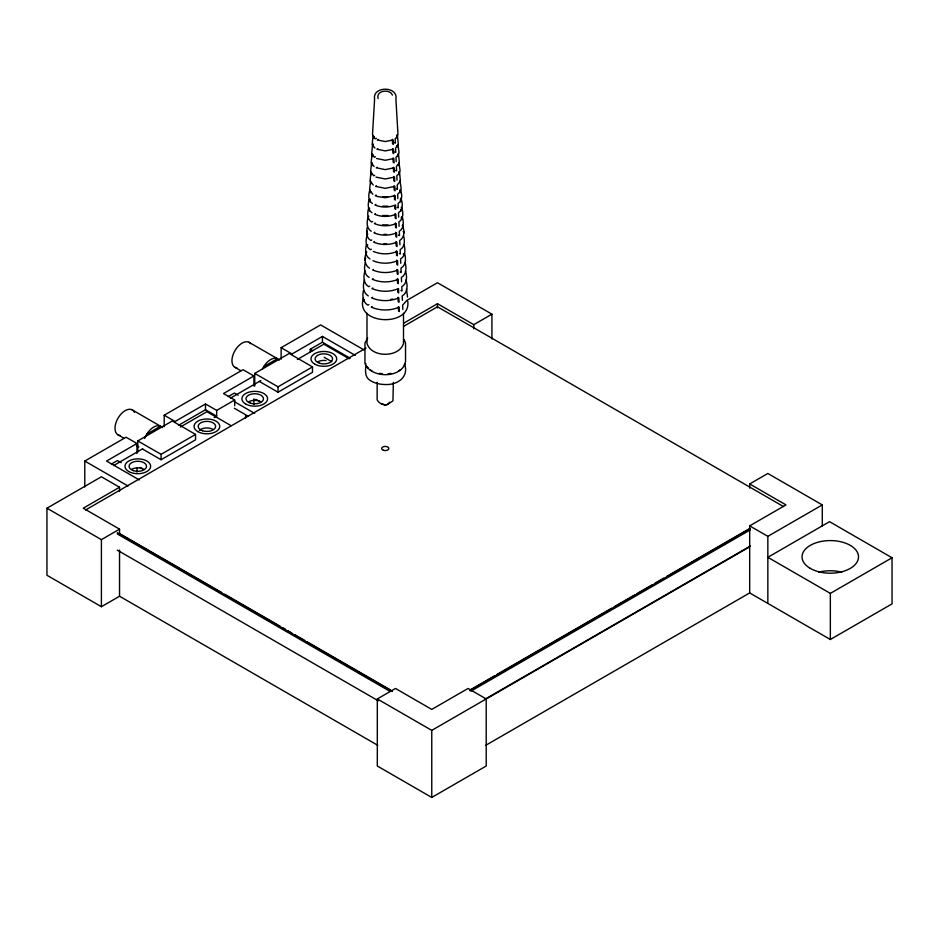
<?xml version="1.0" encoding="UTF-8"?>
<svg xmlns="http://www.w3.org/2000/svg" width="939" height="939" viewBox="0 0 939 939"><rect width="100%" height="100%" fill="white"/><g stroke="black" fill="none" stroke-linecap="round" stroke-linejoin="round"><path stroke-width="1.41" d="M404.627 253.553C406.082 258.612 406.071 265.15 400.965 268.19L401.164 272.545L400.143 272.064M369.332 210.864L369.497 208.024M370.025 198.974L369.86 201.815L370.083 200.324M372.161 162.776L371.985 165.616L372.184 164.325M373.112 146.836L373.276 144.007M372.677 154.09L372.525 156.567L372.701 155.334M363.44 290.597C362.231 295.867 362.759 302.135 367.865 305.152L368.886 304.682M364.015 301.36L364.203 299.705M371.457 174.666L371.656 173.328M370.928 183.715L371.128 182.33M370.4 192.765L370.612 191.321M368.98 199.667C367.935 204.15 367.395 209.996 372.008 212.742M368.464 208.646C367.384 213.188 366.903 219.21 371.598 221.98L372.619 221.51M367.431 226.604C366.187 231.393 365.893 237.567 370.764 240.466L371.785 239.997M366.386 244.563C365.142 249.539 364.848 255.96 369.943 258.953M367.255 246.276L367.665 244.739M365.353 262.533C364.003 267.685 363.851 274.341 369.109 277.428M404.298 365.13L404.744 363.452M373.64 137.822L374.074 136.542M365.06 270.984C363.182 276.312 363.264 283.425 368.698 286.677L369.708 286.207M364.555 279.951C362.618 285.386 362.747 292.616 368.276 295.914M363.534 297.886C353.933 324.882 411.165 327.617 407.784 301.36M373.018 135.991L372.184 144.547L374.919 148.045M372.513 144.935L371.668 153.644L374.497 157.294L375.518 156.813M372.008 153.879L371.14 162.752L374.086 166.532M371.515 162.834L370.612 171.849L373.675 175.769L374.684 175.3M371.011 171.778L370.095 180.957L373.252 185.018M370.506 180.722L369.567 190.054L372.842 194.256M370.001 189.678C368.346 194.127 367.701 200.594 372.431 203.493M368.734 216.158C366.48 220.888 366.093 228.083 371.187 231.229M367.748 234.034C365.318 238.952 365.071 246.452 370.353 249.704L371.375 249.234M366.75 251.898C364.039 257.028 364.05 264.81 369.52 268.19M406.728 300.539L402.631 305.152L402.819 309.506M367.665 338.04L364.966 343.028L364.954 363.416C370.752 378.757 402.315 378.628 405.531 361.738L405.531 343.111L404.204 339.695M388.863 403.57C385.131 406.517 378.957 403.77 377.149 399.838L377.149 382.337M378.1 139.348L377.29 139.934L385.248 141.554L393.206 139.934L393.359 144.313L392.549 143.726L392.385 139.348M377.771 148.644L376.95 149.231L385.248 150.909L393.535 149.231L393.699 153.597L392.878 153.01L392.725 148.644M377.102 167.212L376.293 167.799L385.248 169.619L394.204 167.799L394.357 172.177L393.547 171.591L393.382 167.212M376.445 185.793L375.623 186.38L385.248 188.34L394.873 186.38L395.026 190.758L394.216 190.171L394.051 185.793M376.105 195.077L375.295 195.676L377.525 196.533L385.248 197.695L395.202 195.676L395.354 200.042L394.544 199.455L394.392 195.077M375.776 204.373L374.954 204.96C381.422 207.742 389.075 207.742 395.542 204.96L395.695 209.327L394.873 208.74L394.767 205.829M375.447 213.658L374.626 214.245C381.304 217.132 389.192 217.132 395.871 214.245L396.023 218.623L395.213 218.036L395.049 213.658M375.107 222.954L374.297 223.541C381.175 226.51 389.321 226.51 396.199 223.541L396.364 227.907L395.542 227.32L395.389 222.954M374.778 232.238L373.957 232.825C381.046 235.889 389.439 235.889 396.54 232.825L396.692 237.203L395.871 236.605L395.718 232.238M374.438 241.523L373.628 242.121C380.929 245.267 389.568 245.267 396.868 242.121L397.021 246.488L396.211 245.901L396.047 241.523M373.44 269.399L372.63 269.986C380.553 273.402 389.931 273.402 397.866 269.986L398.019 274.352L397.209 273.765L397.044 269.399M373.112 278.683L372.29 279.27C380.436 282.78 390.061 282.78 398.195 279.27L398.359 283.637L397.537 283.05L397.385 278.683M372.783 287.968L371.961 288.555C380.307 292.17 390.19 292.17 398.535 288.555L398.688 292.933L397.866 292.346L397.772 289.435M372.443 297.264L371.633 297.851C380.178 301.548 390.307 301.548 398.864 297.851L399.016 302.217L398.206 301.63L398.042 297.264M372.114 306.548L371.292 307.135C380.06 310.926 390.436 310.926 399.192 307.135L399.357 311.513L398.535 310.926L398.382 306.548M398.512 370.882L400.495 369.649M146.789 434.182L160.487 426.2L161.473 426.811A14.378 8.298 -60 0 1 162.294 427.668M263.73 366.668L277.428 358.686L278.413 359.297A14.378 8.298 -60 0 1 279.235 360.142M137.798 452.14L137.798 440.931L172.283 420.977L195.558 434.428L195.558 439.828L161.074 459.734L142.411 448.959M254.739 386.023L254.739 373.417L289.224 353.463L312.499 366.903L312.499 372.314L278.026 392.22L259.352 381.445M84.792 486.989L84.792 461.049L126.084 437.21L136.965 443.501L136.965 453.502M164.196 426.729L164.196 415.202L243.025 369.696L253.917 375.987L253.917 385.988M281.137 359.214L281.137 347.688L320.61 324.894L363.874 349.871M136.965 443.501L106.565 461.049L139.254 479.923M234.691 405.789L234.691 399.991L216.674 410.402L205.488 403.946L175.088 421.494L164.196 415.202M253.917 375.987L223.505 393.535L234.691 399.991M355.259 355.376L322.429 336.42L292.029 353.98L281.137 347.688M111.412 464.054L117.457 460.556L121.19 462.704M178.516 425.308L205.488 409.733L216.674 416.188L216.674 410.402M228.353 396.54L234.398 393.042L238.13 395.19M310.246 352.102L310.246 349.249L322.429 342.219L350.212 358.252M113.654 465.556L142.634 448.819M180.441 426.999L206.897 411.716L230.971 425.613M230.595 398.042L260.842 380.577M297.381 359.484L323.849 344.202L349.179 358.827M377.748 745.296L119.546 596.23L101.4 606.7L46.95 575.267L46.95 508.199L101.4 476.766L119.546 487.247L119.546 491.437M407.08 300.28L437.468 282.733L491.919 314.178L491.919 338.956M214.221 417.609L216.674 416.188M137.798 440.931L161.074 454.335L195.558 434.428M254.739 373.417L278.026 386.821L312.499 366.903M119.546 487.247L83.254 508.199L119.546 529.162L119.546 534.749M403.676 323.204L437.468 303.696L473.772 324.648L491.919 314.178M85.566 509.971L366.034 348.04M403.676 326.314L437.468 306.795L783.455 506.544M46.95 508.199L101.4 539.643L119.546 529.162M377.314 698.945L395.472 688.463L431.764 709.414L468.068 688.463L486.214 698.945L486.214 766.001L431.764 797.446L377.314 766.001L377.314 698.945L431.764 730.378L749.686 546.827M749.686 488.139L749.686 483.949L767.844 473.479L822.294 504.912L822.294 525.863M485.827 745.273L749.686 592.932L749.686 525.863L785.99 504.912L749.686 483.949M470.521 689.684L494.665 675.751M497.201 674.284L548.024 644.94M549.479 644.095L611.735 608.155M614.27 606.688L634.6 594.962M637.135 593.495L652.382 584.692M654.929 583.225L663.814 578.084M666.573 576.499L749.158 528.821M469.664 690.646L750.414 528.551M470.932 691.163L750.414 529.807M484.911 699.273L750.414 545.982M749.686 525.863L767.844 536.345L822.294 504.912M892.05 557.766L829.548 521.673L767.844 557.308L830.346 593.389L892.05 557.766L892.05 603.871L830.346 639.494L749.686 592.932M376.351 138.338L375.33 138.808L374.133 137.775L372.525 134.207L374.591 99.182C372.067 85.907 398.441 85.86 395.906 99.182L397.96 134.207L397.244 136.648L395.166 138.808L395.354 143.151L394.345 142.681M390.8 299.388L392.748 299.036M388.1 373.745L390.953 373.382M387.701 196.814L382.795 196.814M387.795 206.169L382.701 206.169M387.877 215.524L382.607 215.524M387.971 224.879L382.525 224.879M383.992 234.339L386.504 234.339M383.945 243.694L386.539 243.694M379.426 373.358L382.267 373.734M376.621 158.515L385.248 160.264L393.875 158.515L394.028 162.881L393.206 162.294L393.054 157.928M375.952 177.095L385.248 178.985L394.533 177.095L394.697 181.462L393.875 180.875L393.723 176.509M373.288 251.406C380.8 254.645 389.685 254.645 397.197 251.406L397.361 255.772L396.54 255.185L396.387 250.819M372.959 260.69C380.682 264.023 389.814 264.023 397.537 260.69L397.69 265.068L396.868 264.481L396.716 260.103M394.756 151.93L395.777 152.4L395.577 148.045L398.3 144.547L397.479 135.991M395.589 170.405L396.598 170.886L396.411 166.532L399.357 162.752L398.488 153.879M396.411 188.892L397.432 189.361L397.232 185.018L400.401 180.957L399.486 171.778M397.244 207.378L398.265 207.848L398.066 203.493C402.796 200.594 402.15 194.127 400.483 189.678M398.488 235.102L399.509 235.572L399.31 231.229C404.122 228.388 403.653 222.285 402.549 217.625M399.321 253.589L400.331 254.058L400.143 249.704C405.12 246.781 404.803 240.431 403.582 235.583M400.976 290.55L401.998 291.02L401.798 286.677C407.233 283.425 407.303 276.312 405.425 270.984M310.246 349.249L312.781 350.705M324.143 357.266L331.713 361.644M248.929 342.23L277.428 358.686A14.378 8.298 -60 0 0 264.375 365.647L263.319 367.349A14.378 8.298 -60 0 0 262.404 369.121M234.773 367.231L240.971 370.799M255.889 399.286L259.352 401.293M234.41 401.692L254.669 413.395M234.374 408.254L248.225 416.259M131.988 409.744L160.487 426.2A14.378 8.298 -60 0 0 147.435 433.161L146.378 434.863A14.378 8.298 -60 0 0 144.7 438.466M117.833 434.745L124.03 438.313M136.413 445.473L138.89 446.905M140.099 467.469L142.411 468.807M84.792 461.049L128.056 486.038M120.556 534.103L221.745 592.521M224.726 594.234L280.28 626.313M282.803 627.768L285.327 629.236M287.85 630.691L291.642 632.874M294.623 634.6L304.741 640.445M307.276 641.9L390.741 690.095M117.281 532.671L392.373 691.491M117.246 533.904L389.72 691.221M117.246 550.09L378.323 700.823M369.919 369.59L371.903 370.835M381.633 403.57L384.579 404.92L387.173 404.686L392.936 400.859L393.347 382.337M367.02 366.668L368.276 368.194M400.777 198.282C402.913 202.824 403.347 209.702 398.476 212.742L398.676 217.085M401.27 207.214C403.477 211.827 403.84 218.904 398.899 221.98L399.087 226.334M402.256 225.09C404.674 229.938 404.92 237.25 399.721 240.466L399.92 244.809M397.983 144.935L399.028 152.306L398.242 154.947L395.988 157.294L396.188 161.637M398.981 162.834L400.084 170.405L399.251 173.257L396.821 175.769L397.021 180.124M399.991 180.722L401.153 188.504L400.249 191.556L397.655 194.256L397.843 198.61M405.941 279.951C407.878 285.386 407.737 292.616 402.209 295.914L402.408 300.269M406.458 288.919L407.538 297.1M396.927 145.51L397.385 146.836M392.408 95.097C389.978 88.618 375.729 90.25 378.088 98.525M401.282 217.789L401.646 219.198L401.516 216.839M404.11 244.563C405.355 249.539 405.648 255.96 400.554 258.953L400.753 263.296M403.347 253.718L403.77 255.314M405.143 262.533C406.493 267.685 406.646 274.341 401.387 277.428L401.575 281.782M397.796 155.334L397.972 156.567L397.819 154.09M398.312 164.325L398.5 165.616M398.84 173.328L399.04 174.666L398.864 171.825M399.885 191.321L400.096 192.765L399.932 189.924M400.93 209.315L401.164 210.864M400.46 198.974L400.636 201.815M396.692 134.993L396.857 137.822M830.346 593.389L830.346 639.494M767.844 536.345L767.844 603.413M473.772 324.648L473.772 328.85M437.468 303.696L437.468 307.886M431.764 730.378L431.764 797.446M404.756 364.426C409.017 377.666 396.692 385.213 385.19 384.521C379.861 384.438 374.356 383.323 369.919 380.236C364.003 376.668 365.858 369.086 365.741 363.393M403.5 313.321L403.5 343.416C399.357 357.9 371.14 357.9 366.996 343.416L366.996 313.321M389.251 402.138L389.251 402.866M322.429 336.42L322.429 342.219M278.026 386.821L278.026 392.22M253.917 398.852L253.917 404.556M245.584 415.167L245.584 418.019M205.488 403.946L205.488 409.733M161.074 454.335L161.074 459.734M136.965 467.786L136.965 472.082M119.546 550.113L119.546 596.23M101.4 539.643L101.4 606.7M818.785 572.168A28.229 16.303 0 0 1 841.767 572.168M134.465 412.28A14.378 8.298 -60 0 0 123.432 411.822A14.378 8.298 -60 0 0 115.028 427.374L115.028 429.017A14.378 8.298 -60 0 0 120.051 435.473M131.636 469.3A8.733 5.035 0 0 1 143.972 469.3M199.35 430.449A8.733 5.035 0 0 1 213.071 429.405M250.748 343.697A14.378 8.298 -60 0 0 239.68 344.871A14.378 8.298 -60 0 0 231.968 359.86L231.968 361.503A14.378 8.298 -60 0 0 236.992 367.959M248.577 401.786A8.733 5.035 0 0 1 260.925 401.786M317.675 361.891A8.733 5.035 0 0 1 326.103 360.588M366.738 232.954L367.067 231.24L366.738 232.954M365.142 260.033L365.517 257.896L365.142 260.033M403.758 232.954L403.43 231.24L403.758 232.954M383.452 450.286A3.592 2.078 0 0 0 388.84 448.49A3.592 2.078 0 0 0 383.452 446.694A3.592 2.078 0 0 0 383.452 450.286M810.31 568.412A28.229 16.303 0 0 0 857.553 561.099A28.229 16.303 0 0 0 822.963 541.134A28.229 16.303 0 0 0 810.31 568.412M133.444 470.65A8.733 5.035 0 0 0 146.531 466.284A8.733 5.035 0 0 0 133.444 461.918A8.733 5.035 0 0 0 133.444 470.65M202.542 430.755A8.733 5.035 0 0 0 215.63 426.388A8.733 5.035 0 0 0 202.542 422.034A8.733 5.035 0 0 0 202.542 430.755M128.737 471.519A12.829 7.406 0 0 0 150.205 468.197A12.829 7.406 0 0 0 134.488 459.124A12.829 7.406 0 0 0 128.737 471.519M197.824 431.635A12.829 7.406 0 0 0 219.303 428.313A12.829 7.406 0 0 0 203.575 419.24A12.829 7.406 0 0 0 197.824 431.635M250.384 403.136A8.733 5.035 0 0 0 263.472 398.77A8.733 5.035 0 0 0 250.384 394.403A8.733 5.035 0 0 0 250.384 403.136M319.483 363.24A8.733 5.035 0 0 0 332.57 358.874A8.733 5.035 0 0 0 319.483 354.508A8.733 5.035 0 0 0 319.483 363.24M245.678 404.005A12.829 7.406 0 0 0 267.146 400.683A12.829 7.406 0 0 0 251.429 391.61A12.829 7.406 0 0 0 245.678 404.005M314.765 364.121A12.829 7.406 0 0 0 336.244 360.799A12.829 7.406 0 0 0 320.528 351.714A12.829 7.406 0 0 0 314.765 364.121"/></g></svg>
